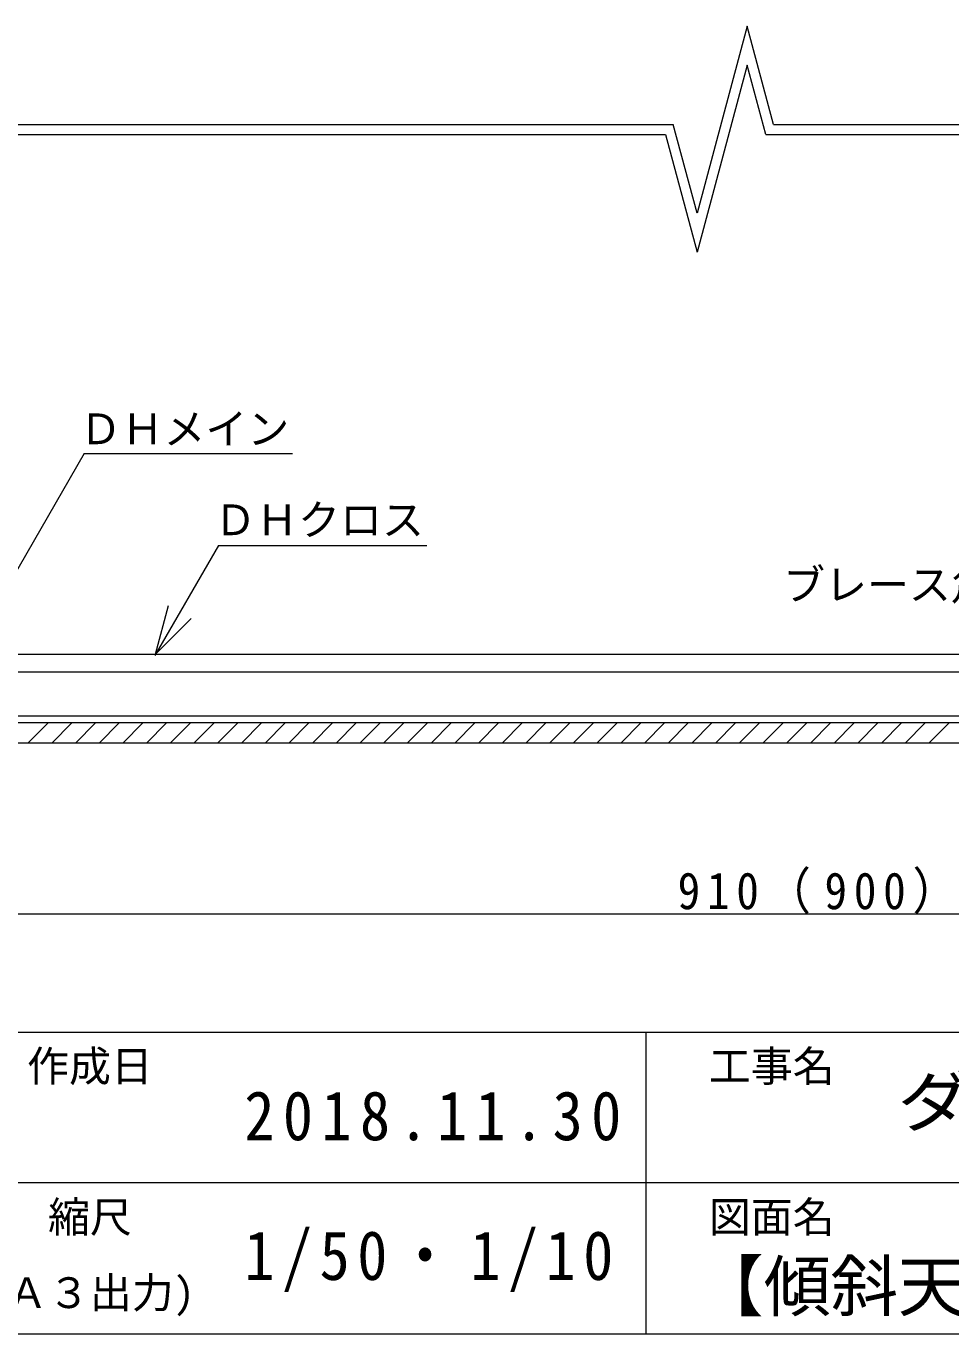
# Model space of a CAD drawing. Units: millimetres at full size, sheet at 1:10; details may follow other scales. Extents: x -2077 to 2023, y -1433 to 1417.
# Drawn here: x -160 to 391, y -1433 to -653 of the extents above; entities that cross this region are included whole.
import ezdxf
from ezdxf.enums import TextEntityAlignment as Align

# ---------------------------------------------------------------- set-up
doc = ezdxf.new("R2010")
doc.units = ezdxf.units.MM
doc.header["$LTSCALE"] = 10
for name, color, linetype, lineweight in [('1-0_断面', 7, 'Continuous', 9), ('1-1_寸法', 7, 'Continuous', 9), ('1-2_文字', 7, 'Continuous', 9), ('F-0_図枠', 7, 'Continuous', 9)]:
    doc.layers.add(name, color=color, linetype=linetype, lineweight=lineweight)
doc.styles.add('ＭＳ ゴシック', font='')
doc.styles.get('ＭＳ ゴシック').set_extended_font_data('MS Gothic')

msp = doc.modelspace()

# ---------------------------------------------------------------- linework, layer by layer
at = {"layer": '1-0_断面'}
for p, q in [((-196.87, -1027.48), (618.4, -1027.48)), ((-196.9, -1038.08), (1613.19, -1038.08)), ((1722.07, -1064.48), (-316.22, -1064.48)), ((1722.07, -1068.48), (-316.22, -1068.48)), ((-159.41, -1080.48), (-147.41, -1068.48)), ((-145.26, -1080.48), (-133.26, -1068.48)), ((-131.12, -1080.48), (-119.12, -1068.48)), ((-116.98, -1080.48), (-104.98, -1068.48)), ((-102.84, -1080.48), (-90.84, -1068.48)), ((-88.69, -1080.48), (-76.69, -1068.48)), ((-74.55, -1080.48), (-62.55, -1068.48)), ((-60.41, -1080.48), (-48.41, -1068.48)), ((-46.27, -1080.48), (-34.27, -1068.48)), ((-32.13, -1080.48), (-20.13, -1068.48)), ((-17.98, -1080.48), (-5.98, -1068.48)), ((-3.84, -1080.48), (8.16, -1068.48)), ((10.3, -1080.48), (22.3, -1068.48)), ((24.44, -1080.48), (36.44, -1068.48)), ((38.58, -1080.48), (50.58, -1068.48)), ((52.73, -1080.48), (64.73, -1068.48)), ((66.87, -1080.48), (78.87, -1068.48)), ((81.01, -1080.48), (93.01, -1068.48)), ((95.15, -1080.48), (107.15, -1068.48)), ((109.3, -1080.48), (121.3, -1068.48)), ((123.44, -1080.48), (135.44, -1068.48)), ((137.58, -1080.48), (149.58, -1068.48)), ((151.72, -1080.48), (163.72, -1068.48)), ((165.86, -1080.48), (177.86, -1068.48)), ((180.01, -1080.48), (192.01, -1068.48)), ((194.15, -1080.48), (206.15, -1068.48)), ((208.29, -1080.48), (220.29, -1068.48)), ((222.43, -1080.48), (234.43, -1068.48)), ((236.57, -1080.48), (248.57, -1068.48)), ((250.72, -1080.48), (262.72, -1068.48)), ((264.86, -1080.48), (276.86, -1068.48)), ((279, -1080.48), (291, -1068.48)), ((293.14, -1080.48), (305.14, -1068.48)), ((307.28, -1080.48), (319.28, -1068.48)), ((321.43, -1080.48), (333.43, -1068.48)), ((335.57, -1080.48), (347.57, -1068.48)), ((349.71, -1080.48), (361.71, -1068.48)), ((363.85, -1080.48), (375.85, -1068.48)), ((378, -1080.48), (390, -1068.48)), ((1722.07, -1080.48), (-316.22, -1080.48))]:
    msp.add_line(p, q, dxfattribs=at)
at = {"layer": '1-1_寸法'}
for p, q in [((269.6, -652.89), (239.7, -764.48)), ((285.3, -711.48), (269.6, -652.89)), ((269.6, -676.07), (239.7, -787.66)), ((280.7, -717.48), (269.6, -676.07)), ((-316.22, -711.48), (225.5, -711.48)), ((-316.22, -717.48), (220.9, -717.48)), ((220.9, -717.48), (239.7, -787.66)), ((239.7, -764.48), (225.5, -711.48)), ((280.7, -717.48), (1130.9, -717.48)), ((285.3, -711.48), (1135.5, -711.48)), ((-201.9, -1182.41), (708.1, -1182.41))]:
    msp.add_line(p, q, dxfattribs=at)
at = {"layer": '1-2_文字'}
for p, q in [((-125.86, -907.84), (-194.53, -1026.77)), ((-125.86, -907.84), (-1.53, -907.84)), ((-45.85, -962.61), (-83.71, -1028.18)), ((-45.85, -962.61), (78.48, -962.61)), ((-83.3, -1027.48), (-75.54, -998.5)), ((-83.3, -1027.48), (-62.09, -1006.26))]:
    msp.add_line(p, q, dxfattribs=at)
at = {"layer": 'F-0_図枠'}
for p, q in [((-2077.43, -1252.82), (2022.57, -1252.82)), ((209.25, -1432.82), (209.25, -1252.82)), ((1362.57, -1342.82), (-197.43, -1342.82)), ((-56.97, -1342.82), (-57.43, -1342.82)), ((-2077.43, -1432.82), (2022.57, -1432.82))]:
    msp.add_line(p, q, dxfattribs=at)

# ---------------------------------------------------------------- texts
at = {"layer": '1-1_寸法', "insert": (228.1, -1182.41), "char_height": 21.99, "attachment_point": 7, "style": 'ＭＳ ゴシック'}
msp.add_mtext('\\T1.3;\\W0.9;910（900）', dxfattribs=at)
at = {"layer": '1-2_文字', "style": 'ＭＳ ゴシック'}
for s, p in [('ＤＨメイン', (-128.55, -907.71)), ('ＤＨクロス', (-48.25, -961.99)), ('ブレース角度60°以下', (291.05, -1000.64))]:
    msp.add_text(s, height=18.33, dxfattribs=at).set_placement(p, align=Align.BOTTOM_LEFT)
at = {"layer": 'F-0_図枠', "style": 'ＭＳ ゴシック'}
for s, height, p in [('作成日', 18.33, (-159.93, -1287.82)), ('工事名', 18.33, (246.75, -1287.82)), ('縮尺', 18.33, (-147.43, -1377.82)), ('図面名', 18.33, (246.75, -1377.82)), ('【傾斜天井～吊元傾斜】直張仕上・基本軸組227.5×910(900)', 29.33, (239.45, -1427.82)), ('(Ａ３出力)', 18.33, (-184.93, -1422.95))]:
    msp.add_text(s, height=height, dxfattribs=at).set_placement(p, align=Align.BOTTOM_LEFT)
at = {"layer": 'F-0_図枠', "style": 'ＭＳ ゴシック', "width": 1.1}
msp.add_text('ダイケンハイブリッド天井\u3000標準図〈参考図〉', height=29.33, dxfattribs=at).set_placement((359.25, -1317.82), align=Align.BOTTOM_LEFT)
at = {"layer": 'F-0_図枠', "char_height": 29.33, "attachment_point": 7, "style": 'ＭＳ ゴシック'}
for s, insert in [('\\T1.28;\\W0.9;2018.11.30', (-30.34, -1317.82)), ('\\T1.25;\\W0.9;1/50・1/10', (-30.34, -1407.82))]:
    msp.add_mtext(s, dxfattribs=dict(at, insert=insert))

doc.saveas('drawing.dxf')
